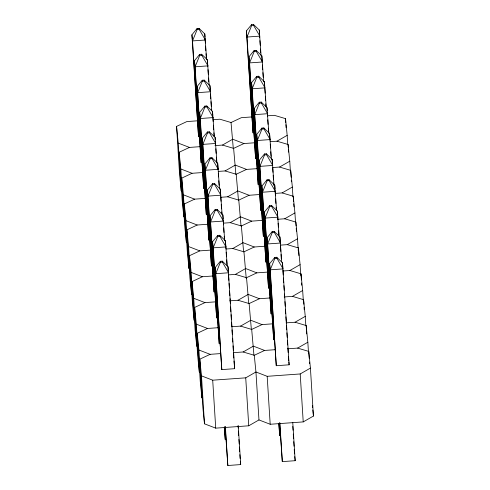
<?xml version="1.0" encoding="UTF-8"?>
<svg xmlns="http://www.w3.org/2000/svg" width="490" height="490" viewBox="0 0 490 490"><rect width="100%" height="100%" fill="white"/><g stroke="black" fill="none" stroke-linecap="round" stroke-linejoin="round"><path stroke-width="0.73" d="M197.084 28.524L197.176 29.461L192.521 40.927L198.554 136.833L191.915 34.821L197.084 28.524L199.056 28.383L204.783 33.902L206.633 59.798M199.663 54.384L199.761 55.321L195.106 66.793L201.139 162.692L194.493 60.68L199.663 54.384L201.641 54.243L207.362 59.768L209.218 85.664M202.248 80.25L202.339 81.187L197.684 92.653L203.718 188.558L197.078 86.546L202.248 80.25L204.22 80.109L209.947 85.628L211.754 110.765M214.332 136.63L212.525 111.493L206.805 105.969L204.832 106.11L204.924 107.047L200.269 118.519L206.302 214.418L207.815 214.314M207.411 131.975L207.509 132.913L202.854 144.379L208.887 240.284L202.241 138.272L207.411 131.975L209.383 131.835L215.11 137.353L216.966 163.256M251.56 24.641L251.652 25.578L246.997 37.044L253.03 132.949L246.384 30.937L251.56 24.641L253.532 24.5L259.253 30.019L261.109 55.921M209.996 157.835L210.088 158.772L205.433 170.244L211.466 266.144L204.826 164.138L209.996 157.835L211.968 157.694L217.689 163.219L219.545 189.115M254.139 50.507L254.237 51.438L249.582 62.91L255.615 158.809L248.969 56.803L254.139 50.507L256.111 50.366L261.838 55.885L263.694 81.781M212.574 183.701L212.672 184.638L208.017 196.11L214.05 292.009L207.405 189.998L212.574 183.701L214.553 183.56L220.273 189.079L222.08 214.216M256.723 76.367L256.815 77.304L252.16 88.776L258.193 184.675L251.554 82.663L256.723 76.367L258.696 76.226L264.422 81.744L266.229 106.887M224.714 240.841L222.858 214.945L217.131 209.426L215.159 209.567L215.251 210.498L210.596 221.97L216.629 317.869L218.148 317.765M259.302 102.232L259.4 103.169L254.745 114.636L260.778 210.541L254.132 108.529L259.302 102.232L261.28 102.092L267.001 107.61L268.857 133.507M217.744 235.427L217.836 236.364L213.181 247.836L219.214 343.735L212.568 241.723L217.744 235.427L219.716 235.286L225.437 240.804L227.244 265.947M261.887 128.092L261.979 129.029L257.324 140.501L263.357 236.4L256.717 134.389L261.887 128.092L263.859 127.951L269.586 133.476L271.442 159.373M220.322 261.293L220.42 262.23L215.765 273.696L221.799 369.601L234.667 368.682L228.022 266.67L222.295 261.152L220.322 261.293L215.153 267.589L221.799 369.601M264.471 153.958L264.563 154.895L259.908 166.361L265.941 262.266L259.296 160.255L264.471 153.958L266.444 153.817L272.164 159.336L274.02 185.232M276.556 210.339L274.749 185.202L269.022 179.677L267.05 179.818L267.148 180.755L262.493 192.227L268.526 288.126L270.039 288.022M269.635 205.684L269.727 206.621L265.072 218.087L271.105 313.992L264.465 211.98L269.635 205.684L271.607 205.543L277.334 211.061L279.184 236.964M272.213 231.543L272.311 232.481L267.656 243.953L273.69 339.852L267.044 237.84L272.213 231.543L274.192 231.403L279.913 236.927L281.719 262.064M274.798 257.409L274.89 258.346L270.235 269.812L276.268 365.718L289.137 364.799L282.497 262.787L276.77 257.268L274.798 257.409L269.629 263.706L276.268 365.718M206.302 214.418L199.657 112.406L204.832 106.11M216.629 317.869L209.989 215.863L215.159 209.567M268.526 288.126L261.881 186.114L267.05 179.818M214.981 145.61L222.491 145.071L232.707 139.215L243.934 143.546L254.445 142.792M218.32 171.414L225.069 170.936L235.286 165.081L246.519 169.405L257.029 168.658M270.211 141.671L276.966 141.194L287.177 135.338L285.511 118.635L274.382 115.328L267.626 115.812M220.898 197.28L227.654 196.796L237.871 190.941L249.104 195.271L259.608 194.524M272.789 167.537L279.545 167.053L289.762 161.198L288.096 144.501L276.966 141.194M223.483 223.14L230.239 222.662L240.449 216.807L251.682 221.131L262.193 220.384M275.374 193.397L282.13 192.919L292.346 187.064L290.674 170.361L279.545 167.053M226.061 249.006L232.817 248.522L243.034 242.666L254.267 246.997L264.778 246.25M277.959 219.263L284.708 218.779L294.925 212.923L293.259 196.227L282.13 192.919M228.646 274.872L235.402 274.388L245.619 268.532L256.846 272.857L268.11 272.054M280.537 245.123L287.293 244.645L297.51 238.789L295.844 222.086L284.708 218.779M229.724 300.842L237.981 300.254L248.197 294.398L259.43 298.722L269.941 297.975M283.122 270.988L289.878 270.505L300.088 264.649L298.422 247.952L287.293 244.645M232.309 326.701L240.566 326.113L250.782 320.258L262.015 324.588L272.52 323.835M284.2 296.958L292.457 296.37L302.673 290.515L301.007 273.812L289.878 270.505M233.387 352.671L243.15 351.979L253.361 346.124L264.594 350.448L275.104 349.701M286.031 322.873L295.041 322.23L305.258 316.375L303.586 299.678L292.457 296.37M220.629 353.584L210.118 354.331L199.804 359.17L201.47 375.867L212.703 380.191L245.729 377.839L255.945 371.984L267.179 376.314L300.205 373.956L310.421 368.1L308.755 351.404L297.62 348.096L287.863 348.788M297.62 348.096L307.836 342.24L306.17 325.544L295.041 322.23M199.804 359.17L202.823 407.116L204.489 423.819L215.722 428.144L248.749 425.792L258.965 419.936L270.192 424.26L303.224 421.908L313.435 416.053L310.421 368.1M176.565 126.402L178.231 143.098L181.245 191.051L179.579 174.348L176.565 126.402L186.88 121.563L197.39 120.816M213.15 119.689L219.906 119.211L231.035 122.518L241.356 117.68L251.866 116.932M179.144 152.261L180.81 168.964L183.83 216.911L182.164 200.214L179.144 152.261L189.465 147.423L199.969 146.675M222.491 145.071L233.62 148.378L243.934 143.546M181.729 178.127L183.395 194.824L186.414 242.777L184.742 226.074L181.729 178.127L192.043 173.289L202.554 172.541M225.069 170.936L236.204 174.244L246.519 169.405M184.307 203.987L185.98 220.69L188.993 268.636L187.327 251.94L184.307 203.987L194.628 199.154L205.886 198.352M227.654 196.796L238.783 200.11L249.104 195.271M186.892 229.853L188.558 246.55L191.578 294.502L189.912 277.805L186.892 229.853L197.207 225.014L207.717 224.267M230.239 222.662L241.368 225.97L251.682 221.131M189.477 255.713L191.143 272.416L194.156 320.362L192.49 303.665L189.477 255.713L199.791 250.88L210.302 250.127M232.817 248.522L243.947 251.836L254.267 246.997M192.056 281.579L193.721 298.275L196.741 346.228L195.075 329.531L192.056 281.579L202.376 276.74L212.881 275.993M235.402 274.388L246.531 277.695L256.846 272.857M194.64 307.438L196.306 324.141L199.326 372.094L197.654 355.391L194.64 307.438L204.955 302.606L216.213 301.803M237.981 300.254L249.116 303.561L259.43 298.722M197.219 333.304L198.891 350.001L201.905 397.954L200.239 381.257L197.219 333.304L207.54 328.465L218.044 327.718M240.566 326.113L251.695 329.421L262.015 324.588M243.15 351.979L254.279 355.287L264.594 350.448M197.176 29.461L199.148 29.32L205.39 40.015L192.521 40.927L191.915 34.821M251.652 25.578L253.624 25.437L259.865 36.131L246.997 37.044L246.384 30.937M199.761 55.321L201.733 55.18L207.974 65.874L195.106 66.793L194.493 60.68M254.237 51.438L256.209 51.297L262.45 61.991L249.582 62.91L248.969 56.803M202.339 81.187L204.312 81.046L210.553 91.74L197.684 92.653L197.078 86.546M256.815 77.304L258.787 77.163L265.029 87.857L252.16 88.776L251.554 82.663M204.924 107.047L206.896 106.906L213.138 117.6L200.269 118.519L199.657 112.406M259.4 103.169L261.372 103.029L267.614 113.717L254.745 114.636L254.132 108.529M207.509 132.913L209.481 132.772L215.716 143.466L202.854 144.379L202.241 138.272M261.979 129.029L263.951 128.888L270.192 139.583L257.324 140.501L256.717 134.389M210.088 158.772L212.06 158.631L218.301 169.326L205.433 170.244L204.826 164.138M264.563 154.895L266.536 154.754L272.777 165.449L259.908 166.361L259.296 160.255M212.672 184.638L214.645 184.497L220.886 195.192L208.017 196.11L207.405 189.998M267.148 180.755L269.12 180.614L275.356 191.308L262.493 192.227L261.881 186.114M215.251 210.498L217.223 210.363L223.464 221.051L210.596 221.97L209.989 215.863M269.727 206.621L271.699 206.48L277.94 217.174L265.072 218.087L264.465 211.98M217.836 236.364L219.808 236.223L226.049 246.917L213.181 247.836L212.568 241.723M272.311 232.481L274.284 232.34L280.525 243.034L267.656 243.953L267.044 237.84M220.42 262.23L222.393 262.089L228.628 272.777L215.765 273.696L215.153 267.589M274.89 258.346L276.862 258.206L283.104 268.9L270.235 269.812L269.629 263.706M225.161 426.661L227.832 465.5L240.7 464.581L238.256 425.767M279.637 422.778L282.307 461.617L295.17 460.704L292.781 422.643M178.231 143.098L189.465 147.423M180.81 168.964L192.043 173.289M183.395 194.824L194.628 199.154M185.98 220.69L197.207 225.014M188.558 246.55L199.791 250.88M191.143 272.416L202.376 276.74M193.721 298.275L204.955 302.606M196.306 324.141L207.54 328.465M198.891 350.001L210.118 354.331M312.375 405.426L312.602 407.704M312.828 409.983L313.435 416.053M288.733 360.726L288.383 356.408M288.867 362.086L289.137 364.799M253.532 24.5L253.624 25.437M256.111 50.366L256.209 51.297M258.696 76.226L258.787 77.163M261.28 102.092L261.372 103.029M263.859 127.951L263.951 128.888M266.444 153.817L266.536 154.754M269.022 179.677L269.12 180.614M271.607 205.543L271.699 206.48M274.192 231.403L274.284 232.34M276.77 257.268L276.862 258.206M294.766 456.631L295.17 460.704M231.035 122.518L233.277 148.347M233.62 148.378L235.862 174.213M236.204 174.244L238.446 200.079M238.783 200.11L241.025 225.939M241.368 225.97L243.61 251.805M243.947 251.836L246.237 278.424M246.531 277.695L248.773 303.531M249.116 303.561L251.358 329.39M251.695 329.421L253.936 355.256M254.279 355.287L255.945 371.984L258.965 419.936M234.667 368.682L233.957 361.05M199.056 28.383L199.148 29.32M201.641 54.243L201.733 55.18M204.22 80.109L204.312 81.046M206.805 105.969L206.896 106.906M209.383 131.835L209.481 132.772M211.968 157.694L212.06 158.631M214.553 183.56L214.645 184.497M217.131 209.426L217.223 210.363M219.716 235.286L219.808 236.223M222.295 261.152L222.393 262.089M240.357 461.188L240.7 464.581M308.755 351.404L309.184 358.257M309.423 362.061L309.521 363.58M307.836 342.24L308.559 353.658M306.17 325.544L306.409 329.347M306.507 330.866L306.697 333.911M305.258 316.375L305.827 325.513M303.586 299.678L303.874 304.247M304.07 307.291L304.21 309.57M302.673 290.515L303.298 300.407M301.007 273.812L301.387 279.906M301.583 282.951L301.724 285.229M300.088 264.649L300.762 275.307M298.422 247.952L298.9 255.566M297.51 238.789L298.085 247.922M298.177 249.441L298.275 250.966M295.844 222.086L296.082 225.896M296.223 228.175L296.413 231.225M294.925 212.923L295.501 222.056M293.259 196.227L293.596 201.555M293.737 203.834L293.927 206.884M292.346 187.064L292.965 196.956M290.674 170.361L291.109 177.215M291.299 180.259L291.397 181.778M289.762 161.198L290.478 172.615M288.096 144.501L288.285 147.545M288.383 149.064L288.573 152.108M287.177 135.338L287.753 144.47M285.511 118.635L285.75 122.445M285.897 124.723L286.087 127.768M300.205 373.956L303.224 421.908M282.497 262.787L282.828 268.116M282.975 270.4L283.263 274.97M283.453 278.014L283.741 282.577M283.93 285.621L284.218 290.19M284.457 293.994L284.696 297.798M284.935 301.607L285.223 306.17M285.419 309.214L285.707 313.784M285.897 316.828L286.185 321.397M286.423 325.201L286.711 329.77M286.901 332.814L287.189 337.377M287.379 340.421L287.667 344.991M287.857 348.035L288.144 352.604M292.793 426.429L293.032 430.238M293.271 434.042L293.559 438.611M293.749 441.655L294.037 446.219M294.227 449.263L294.514 453.832M279.913 236.927L280.298 243.016M280.537 246.819L280.825 251.388M281.015 254.433L281.303 258.996M277.334 211.061L277.861 219.434M278.1 223.238L278.338 227.048M278.577 230.851L278.816 234.655M274.749 185.202L274.988 189.005M275.129 191.29L275.417 195.853M275.613 198.897L275.901 203.466M276.139 207.27L276.329 210.314M272.164 159.336L272.501 164.665M272.691 167.709L272.979 172.278M273.169 175.322L273.457 179.885M273.653 182.929L273.794 185.214M269.586 133.476L270.014 140.324M270.253 144.127L270.492 147.937M270.731 151.741L271.019 156.31M267.001 107.61L267.191 110.654M267.289 112.179L267.577 116.743M267.767 119.787L268.055 124.356M268.293 128.16L268.532 131.963M264.422 81.744L264.704 86.314M264.851 88.598L265.139 93.161M265.329 96.205L265.617 100.775M265.807 103.819L266.003 106.863M261.838 55.885L262.175 61.213M262.413 65.017L262.701 69.586M262.891 72.63L263.179 77.193M263.369 80.238L263.467 81.763M259.253 30.019L259.731 37.632M259.927 40.676L260.214 45.245M260.453 49.049L260.692 52.853M279.864 422.803L282.307 461.617M278.957 423.574L279.723 435.757L278.73 423.556M267.179 376.314L270.192 424.26M245.729 377.839L248.749 425.792M228.022 266.67L228.401 272.759M228.597 275.803L228.885 280.372M229.075 283.416L229.363 287.979M229.553 291.029L229.841 295.593M230.031 298.637L230.318 303.206M230.557 307.01L230.845 311.579M231.035 314.623L231.323 319.186M231.519 322.23L231.807 326.799M231.997 329.844L232.285 334.413M232.523 338.216L232.762 342.02M233.001 345.83L233.289 350.393M233.479 353.437L233.767 358.006M238.03 425.743L238.171 428.027M238.367 431.071L238.655 435.641M238.893 439.444L239.181 444.014M239.371 447.058L239.659 451.621M239.849 454.671L240.088 458.475M225.437 240.804L225.915 248.418M226.16 252.221L226.441 256.791M226.637 259.835L226.925 264.404M222.858 214.945L223.097 218.748M223.189 220.273L223.477 224.837M223.673 227.881L223.961 232.45M224.2 236.254L224.438 240.063M220.273 189.079L220.61 194.407M220.751 196.692L221.039 201.261M221.229 204.306L221.517 208.869M221.713 211.913L221.854 214.197M217.689 163.219L218.075 169.307M218.313 173.111L218.552 176.921M218.791 180.724L219.079 185.293M215.11 137.353L215.251 139.638M215.349 141.163L215.637 145.726M215.827 148.77L216.114 153.339M216.353 157.143L216.641 161.712M212.525 111.493L212.764 115.297M212.911 117.582L213.15 121.385M213.389 125.189L213.677 129.758M213.867 132.802L214.106 136.606M209.947 85.628L210.277 90.956M210.473 94L210.761 98.57M210.951 101.614L211.239 106.177M211.429 109.221L211.527 110.746M207.362 59.768L207.791 66.616M207.987 69.66L208.275 74.229M208.513 78.033L208.752 81.836M204.783 33.902L204.973 36.946M205.065 38.471L205.353 43.034M205.549 46.078L205.837 50.648M206.027 53.692L206.315 58.261M225.388 426.68L227.832 465.5M224.432 426.698L225.247 439.634L224.255 427.439M212.703 380.191L215.722 428.144M201.47 375.867L204.489 423.819"/></g></svg>
